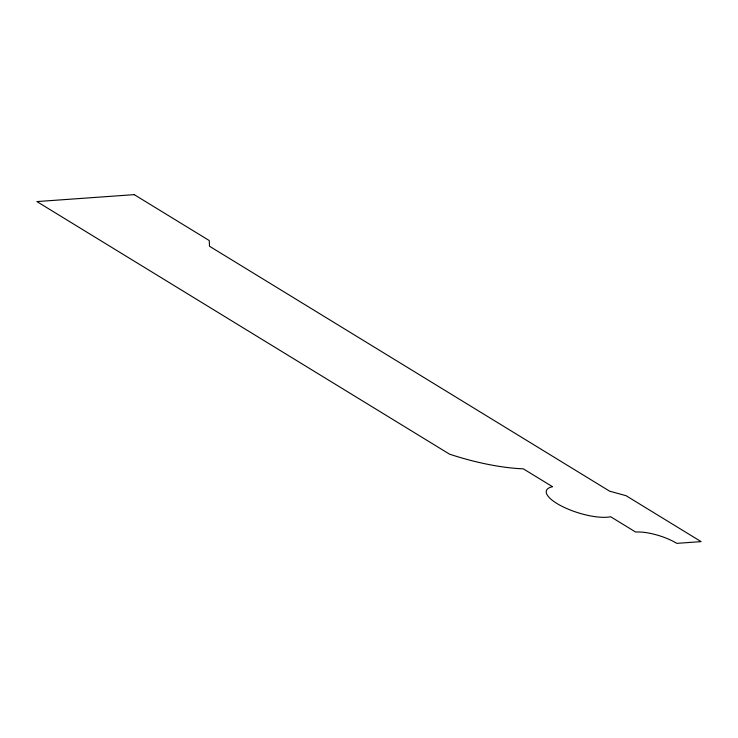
<?xml version="1.0" encoding="UTF-8"?>
<svg xmlns="http://www.w3.org/2000/svg" width="738" height="738" viewBox="0 0 738 738"><rect width="100%" height="100%" fill="white"/><g stroke="black" fill="none" stroke-linecap="round" stroke-linejoin="round"><path stroke-width="1.11" d="M134.242 194.638L36.9 201.575L449.534 454.156A106.466 33.431 17.4 0 0 523.334 468.842L552.504 486.702A36.891 11.587 17.4 0 0 561.406 506A36.891 11.587 17.4 0 0 610.63 516.738L635.639 532.043A30.332 9.52 17.4 0 1 676.764 543.362L701.1 541.627L626.073 495.705L609.625 491.176L209.491 246.243L209.269 240.57L134.242 194.638"/></g></svg>
